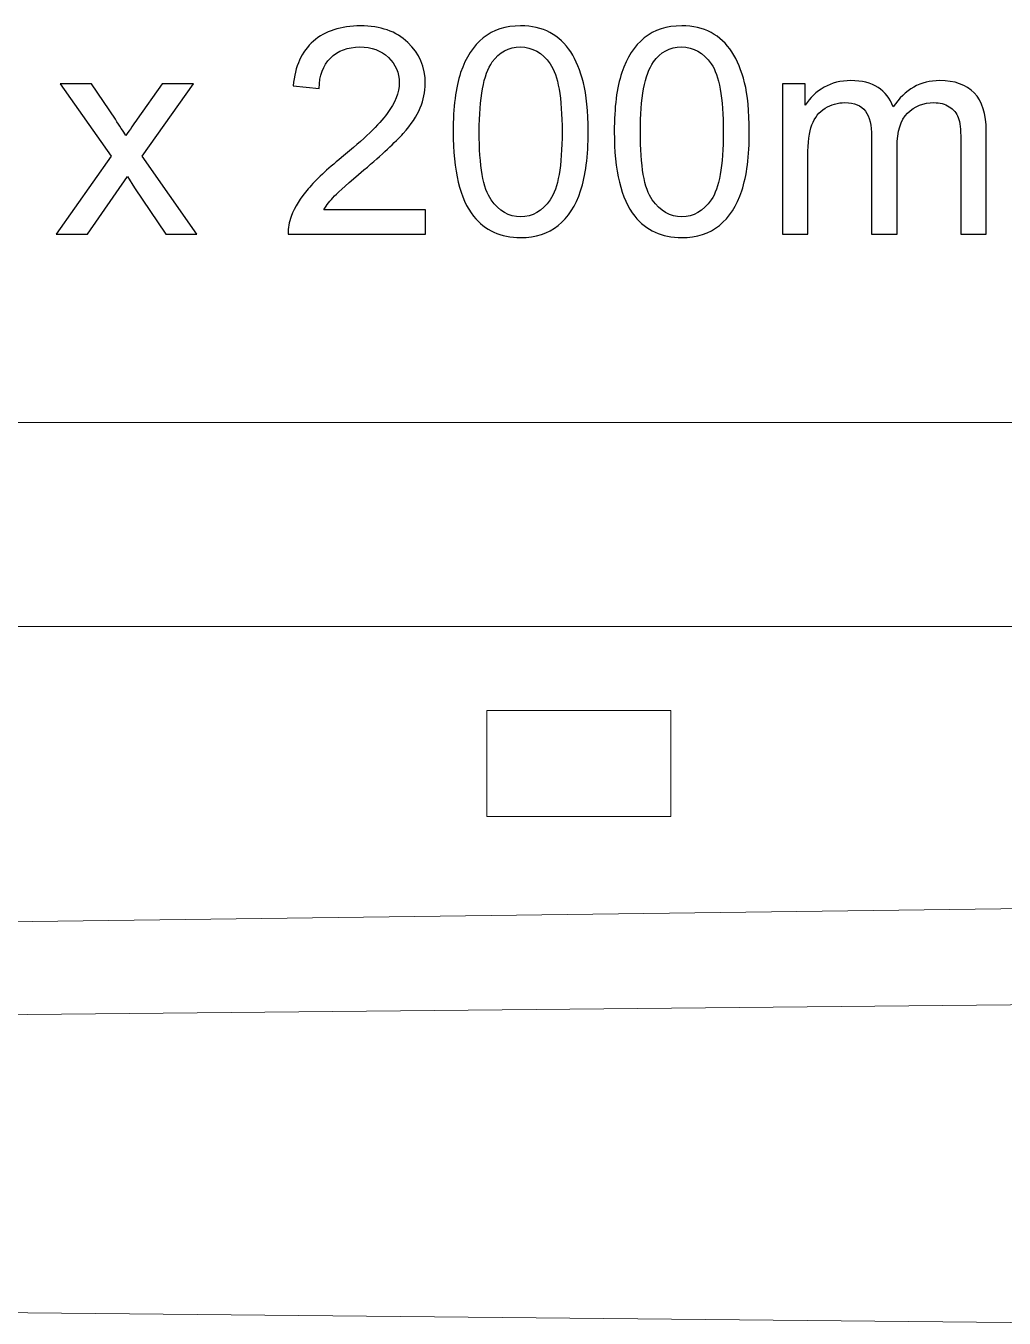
# Model space of a CAD drawing. Header units: centimetres. Extents: x -24 to 24.1, y -20.7 to 0.5.
# Drawn here: x -14.311 to -11.452, y -3.333 to 0.444 of the extents above; entities that cross this region are included whole.
import ezdxf

# ---------------------------------------------------------------- set-up
doc = ezdxf.new("R2010")
doc.units = ezdxf.units.CM
doc.header["$MEASUREMENT"] = 0
doc.layers.add('Layer 1', color=7, linetype='Continuous')

msp = doc.modelspace()

# ---------------------------------------------------------------- linework, layer by layer
at = {"layer": 'Layer 1', "color": 250, "lineweight": 9}
msp.add_lwpolyline([(-23.96322, -20.71493), (6.03678, -20.71493), (6.03678, -0.71493), (-23.96322, -0.71493), (-23.96322, -20.71493)], close=True, dxfattribs=at)
at = {"layer": 'Layer 1', "color": 250}
for points, knots in [([(-13.14319, -0.09332), (-13.14319, -0.09332), (-13.14319, -0.16444), (-13.14319, -0.16444), (-13.14319, -0.16444), (-13.14319, -0.16444), (-13.54452, -0.16444), (-13.54452, -0.16444), (-13.54452, -0.16444), (-13.54508, -0.14652), (-13.54212, -0.1293), (-13.53577, -0.11265), (-13.53577, -0.11265), (-13.52547, -0.08542), (-13.50896, -0.05847), (-13.48624, -0.03208), (-13.48624, -0.03208), (-13.46352, -0.00569), (-13.43106, 0.02479), (-13.38887, 0.05936), (-13.38887, 0.05936), (-13.32325, 0.11341), (-13.27866, 0.15617), (-13.25538, 0.18777), (-13.25538, 0.18777), (-13.23195, 0.21938), (-13.22024, 0.2493), (-13.22024, 0.27752), (-13.22024, 0.27752), (-13.22024, 0.30701), (-13.23083, 0.33185), (-13.25199, 0.35217), (-13.25199, 0.35217), (-13.27316, 0.37235), (-13.30082, 0.38251), (-13.33482, 0.38251), (-13.33482, 0.38251), (-13.37081, 0.38251), (-13.39959, 0.37178), (-13.42118, 0.35034), (-13.42118, 0.35034), (-13.44278, 0.32903), (-13.45364, 0.29939), (-13.45392, 0.26144), (-13.45392, 0.26144), (-13.45392, 0.26144), (-13.53012, 0.26906), (-13.53012, 0.26906), (-13.53012, 0.26906), (-13.5249, 0.32606), (-13.50515, 0.36953), (-13.471, 0.39944), (-13.471, 0.39944), (-13.43671, 0.42936), (-13.39085, 0.44432), (-13.33313, 0.44432), (-13.33313, 0.44432), (-13.27499, 0.44432), (-13.22885, 0.42823), (-13.19498, 0.39591), (-13.19498, 0.39591), (-13.16098, 0.3636), (-13.14404, 0.32352), (-13.14404, 0.27583), (-13.14404, 0.27583), (-13.14404, 0.25156), (-13.14898, 0.22771), (-13.159, 0.20428), (-13.159, 0.20428), (-13.16888, 0.18072), (-13.18539, 0.15602), (-13.20839, 0.13006), (-13.20839, 0.13006), (-13.23153, 0.10424), (-13.26977, 0.06854), (-13.32311, 0.02338), (-13.32311, 0.02338), (-13.36784, -0.01416), (-13.39663, -0.03956), (-13.40933, -0.05296), (-13.40933, -0.05296), (-13.42203, -0.06637), (-13.43247, -0.07977), (-13.4408, -0.09332), (-13.4408, -0.09332), (-13.4408, -0.09332), (-13.14319, -0.09332), (-13.14319, -0.09332)], [0, 0, 0, 0, 0.0434783, 0.0434783, 0.0434783, 0.0434783, 0.0869565, 0.0869565, 0.0869565, 0.0869565, 0.1304348, 0.1304348, 0.1304348, 0.1304348, 0.173913, 0.173913, 0.173913, 0.1739131, 0.2173913, 0.2173913, 0.2173913, 0.2173913, 0.2608696, 0.2608696, 0.2608696, 0.2608696, 0.3043478, 0.3043478, 0.3043478, 0.3043478, 0.3478261, 0.3478261, 0.3478261, 0.3478261, 0.3913043, 0.3913043, 0.3913043, 0.3913044, 0.4347826, 0.4347826, 0.4347826, 0.4347826, 0.4782609, 0.4782609, 0.4782609, 0.4782609, 0.5217391, 0.5217391, 0.5217391, 0.5217391, 0.5652174, 0.5652174, 0.5652174, 0.5652174, 0.6086957, 0.6086957, 0.6086957, 0.6086957, 0.6521739, 0.6521739, 0.6521739, 0.6521739, 0.6956522, 0.6956522, 0.6956522, 0.6956522, 0.7391304, 0.7391304, 0.7391304, 0.7391304, 0.7826087, 0.7826087, 0.7826087, 0.7826087, 0.826087, 0.826087, 0.826087, 0.826087, 0.8695652, 0.8695652, 0.8695652, 0.8695652, 0.9130435, 0.9130435, 0.9130435, 0.9130435, 1, 1, 1, 1]), ([(-13.06262, 0.13472), (-13.06262, 0.20626), (-13.05528, 0.26412), (-13.04061, 0.30786), (-13.04061, 0.30786), (-13.02579, 0.35175), (-13.00392, 0.38547), (-12.97485, 0.40904), (-12.97485, 0.40904), (-12.94592, 0.4326), (-12.90937, 0.44432), (-12.86535, 0.44432), (-12.86535, 0.44432), (-12.83289, 0.44432), (-12.80439, 0.43782), (-12.77969, 0.4247), (-12.77969, 0.4247), (-12.75514, 0.41158), (-12.73482, 0.39267), (-12.71901, 0.36797), (-12.71901, 0.36797), (-12.70321, 0.34342), (-12.69079, 0.31336), (-12.68176, 0.27795), (-12.68176, 0.27795), (-12.67259, 0.24253), (-12.66807, 0.19469), (-12.66807, 0.13472), (-12.66807, 0.13472), (-12.66807, 0.0636), (-12.67541, 0.00602), (-12.68994, -0.03772), (-12.68994, -0.03772), (-12.70448, -0.08161), (-12.72635, -0.11533), (-12.75542, -0.13904), (-12.75542, -0.13904), (-12.78435, -0.16275), (-12.82104, -0.1746), (-12.86535, -0.1746), (-12.86535, -0.1746), (-12.92362, -0.1746), (-12.96949, -0.15386), (-13.00279, -0.11223), (-13.00279, -0.11223), (-13.04272, -0.06143), (-13.06262, 0.02084), (-13.06262, 0.13472)], [0, 0, 0, 0, 0.0769231, 0.0769231, 0.0769231, 0.0769231, 0.1538462, 0.1538462, 0.1538462, 0.1538462, 0.2307692, 0.2307692, 0.2307692, 0.2307692, 0.3076923, 0.3076923, 0.3076923, 0.3076923, 0.3846154, 0.3846154, 0.3846154, 0.3846154, 0.4615385, 0.4615385, 0.4615385, 0.4615385, 0.5384615, 0.5384615, 0.5384615, 0.5384615, 0.6153846, 0.6153846, 0.6153846, 0.6153846, 0.6923077, 0.6923077, 0.6923077, 0.6923077, 0.7692308, 0.7692308, 0.7692308, 0.7692308, 0.8461538, 0.8461538, 0.8461538, 0.8461539, 1, 1, 1, 1]), ([(-12.59173, 0.13472), (-12.59173, 0.20626), (-12.58439, 0.26412), (-12.56972, 0.30786), (-12.56972, 0.30786), (-12.5549, 0.35175), (-12.53303, 0.38547), (-12.50396, 0.40904), (-12.50396, 0.40904), (-12.47503, 0.4326), (-12.43848, 0.44432), (-12.39446, 0.44432), (-12.39446, 0.44432), (-12.362, 0.44432), (-12.3335, 0.43782), (-12.3088, 0.4247), (-12.3088, 0.4247), (-12.28425, 0.41158), (-12.26393, 0.39267), (-12.24812, 0.36797), (-12.24812, 0.36797), (-12.23232, 0.34342), (-12.2199, 0.31336), (-12.21087, 0.27795), (-12.21087, 0.27795), (-12.2017, 0.24253), (-12.19718, 0.19469), (-12.19718, 0.13472), (-12.19718, 0.13472), (-12.19718, 0.0636), (-12.20452, 0.00602), (-12.21905, -0.03772), (-12.21905, -0.03772), (-12.23359, -0.08161), (-12.25546, -0.11533), (-12.28453, -0.13904), (-12.28453, -0.13904), (-12.31346, -0.16275), (-12.35015, -0.1746), (-12.39446, -0.1746), (-12.39446, -0.1746), (-12.45273, -0.1746), (-12.4986, -0.15386), (-12.5319, -0.11223), (-12.5319, -0.11223), (-12.57183, -0.06143), (-12.59173, 0.02084), (-12.59173, 0.13472)], [0, 0, 0, 0, 0.0769231, 0.0769231, 0.0769231, 0.0769231, 0.1538462, 0.1538462, 0.1538462, 0.1538462, 0.2307692, 0.2307692, 0.2307692, 0.2307692, 0.3076923, 0.3076923, 0.3076923, 0.3076923, 0.3846154, 0.3846154, 0.3846154, 0.3846154, 0.4615385, 0.4615385, 0.4615385, 0.4615385, 0.5384615, 0.5384615, 0.5384615, 0.5384615, 0.6153846, 0.6153846, 0.6153846, 0.6153846, 0.6923077, 0.6923077, 0.6923077, 0.6923077, 0.7692308, 0.7692308, 0.7692308, 0.7692308, 0.8461538, 0.8461538, 0.8461538, 0.8461539, 1, 1, 1, 1]), ([(-12.98642, 0.13443), (-12.98642, 0.03467), (-12.97485, -0.03165), (-12.95156, -0.06439), (-12.95156, -0.06439), (-12.92828, -0.09727), (-12.89949, -0.11364), (-12.86535, -0.11364), (-12.86535, -0.11364), (-12.8312, -0.11364), (-12.80241, -0.09713), (-12.77913, -0.06425), (-12.77913, -0.06425), (-12.75584, -0.03123), (-12.74427, 0.03495), (-12.74427, 0.13443), (-12.74427, 0.13443), (-12.74427, 0.2342), (-12.75584, 0.30052), (-12.77913, 0.33326), (-12.77913, 0.33326), (-12.80227, 0.36614), (-12.83134, 0.38251), (-12.86619, 0.38251), (-12.86619, 0.38251), (-12.90034, 0.38251), (-12.92772, 0.36797), (-12.94818, 0.33905), (-12.94818, 0.33905), (-12.97372, 0.30222), (-12.98642, 0.23392), (-12.98642, 0.13443)], [0, 0, 0, 0, 0.1111111, 0.1111111, 0.1111111, 0.1111111, 0.2222222, 0.2222222, 0.2222222, 0.2222222, 0.3333333, 0.3333333, 0.3333333, 0.3333333, 0.4444444, 0.4444444, 0.4444444, 0.4444445, 0.5555556, 0.5555556, 0.5555556, 0.5555556, 0.6666667, 0.6666667, 0.6666667, 0.6666667, 0.7777778, 0.7777778, 0.7777778, 0.7777778, 1, 1, 1, 1]), ([(-12.51553, 0.13443), (-12.51553, 0.03467), (-12.50396, -0.03165), (-12.48067, -0.06439), (-12.48067, -0.06439), (-12.45739, -0.09727), (-12.4286, -0.11364), (-12.39446, -0.11364), (-12.39446, -0.11364), (-12.36031, -0.11364), (-12.33152, -0.09713), (-12.30824, -0.06425), (-12.30824, -0.06425), (-12.28495, -0.03123), (-12.27338, 0.03495), (-12.27338, 0.13443), (-12.27338, 0.13443), (-12.27338, 0.2342), (-12.28495, 0.30052), (-12.30824, 0.33326), (-12.30824, 0.33326), (-12.33138, 0.36614), (-12.36045, 0.38251), (-12.3953, 0.38251), (-12.3953, 0.38251), (-12.42945, 0.38251), (-12.45683, 0.36797), (-12.47729, 0.33905), (-12.47729, 0.33905), (-12.50283, 0.30222), (-12.51553, 0.23392), (-12.51553, 0.13443)], [0, 0, 0, 0, 0.1111111, 0.1111111, 0.1111111, 0.1111111, 0.2222222, 0.2222222, 0.2222222, 0.2222222, 0.3333333, 0.3333333, 0.3333333, 0.3333333, 0.4444444, 0.4444444, 0.4444444, 0.4444445, 0.5555556, 0.5555556, 0.5555556, 0.5555556, 0.6666667, 0.6666667, 0.6666667, 0.6666667, 0.7777778, 0.7777778, 0.7777778, 0.7777778, 1, 1, 1, 1]), ([(-14.22256, -0.16444), (-14.22256, -0.16444), (-14.06212, 0.06317), (-14.06212, 0.06317), (-14.06212, 0.06317), (-14.06212, 0.06317), (-14.21071, 0.27498), (-14.21071, 0.27498), (-14.21071, 0.27498), (-14.21071, 0.27498), (-14.11913, 0.27498), (-14.11913, 0.27498), (-14.11913, 0.27498), (-14.11913, 0.27498), (-14.0497, 0.17126), (-14.0497, 0.17126), (-14.0497, 0.17126), (-14.03686, 0.15179), (-14.0267, 0.13599), (-14.0195, 0.12357), (-14.0195, 0.12357), (-14.00694, 0.14121), (-13.99579, 0.15715), (-13.98577, 0.17141), (-13.98577, 0.17141), (-13.98577, 0.17141), (-13.91268, 0.27498), (-13.91268, 0.27498), (-13.91268, 0.27498), (-13.91268, 0.27498), (-13.82166, 0.27498), (-13.82166, 0.27498), (-13.82166, 0.27498), (-13.82166, 0.27498), (-13.9711, 0.06317), (-13.9711, 0.06317), (-13.9711, 0.06317), (-13.9711, 0.06317), (-13.81193, -0.16444), (-13.81193, -0.16444), (-13.81193, -0.16444), (-13.81193, -0.16444), (-13.90252, -0.16444), (-13.90252, -0.16444), (-13.90252, -0.16444), (-13.90252, -0.16444), (-13.99339, -0.02897), (-13.99339, -0.02897), (-13.99339, -0.02897), (-13.99339, -0.02897), (-14.01414, 0.00362), (-14.01414, 0.00362), (-14.01414, 0.00362), (-14.01414, 0.00362), (-14.13154, -0.16444), (-14.13154, -0.16444), (-14.13154, -0.16444), (-14.13154, -0.16444), (-14.22256, -0.16444), (-14.22256, -0.16444)], [0, 0, 0, 0, 0.0625, 0.0625, 0.0625, 0.0625, 0.125, 0.125, 0.125, 0.125, 0.1875, 0.1875, 0.1875, 0.1875, 0.25, 0.25, 0.25, 0.25, 0.3125, 0.3125, 0.3125, 0.3125, 0.375, 0.375, 0.375, 0.375, 0.4375, 0.4375, 0.4375, 0.4375, 0.5, 0.5, 0.5, 0.5, 0.5625, 0.5625, 0.5625, 0.5625, 0.625, 0.625, 0.625, 0.625, 0.6875, 0.6875, 0.6875, 0.6875, 0.75, 0.75, 0.75, 0.75, 0.8125, 0.8125, 0.8125, 0.8125, 0.875, 0.875, 0.875, 0.875, 1, 1, 1, 1]), ([(-12.10052, -0.16444), (-12.10052, -0.16444), (-12.10052, 0.27498), (-12.10052, 0.27498), (-12.10052, 0.27498), (-12.10052, 0.27498), (-12.03363, 0.27498), (-12.03363, 0.27498), (-12.03363, 0.27498), (-12.03363, 0.27498), (-12.03363, 0.21289), (-12.03363, 0.21289), (-12.03363, 0.21289), (-12.01995, 0.23434), (-12.0016, 0.2517), (-11.97874, 0.26468), (-11.97874, 0.26468), (-11.95588, 0.2778), (-11.92992, 0.2843), (-11.90071, 0.2843), (-11.90071, 0.2843), (-11.86825, 0.2843), (-11.84158, 0.27752), (-11.82084, 0.26412), (-11.82084, 0.26412), (-11.80009, 0.25057), (-11.78542, 0.2318), (-11.77695, 0.20753), (-11.77695, 0.20753), (-11.74196, 0.25875), (-11.69666, 0.2843), (-11.64078, 0.2843), (-11.64078, 0.2843), (-11.59703, 0.2843), (-11.56331, 0.2723), (-11.53988, 0.24817), (-11.53988, 0.24817), (-11.51632, 0.22404), (-11.50446, 0.18693), (-11.50446, 0.13683), (-11.50446, 0.13683), (-11.50446, 0.13683), (-11.50446, -0.16444), (-11.50446, -0.16444), (-11.50446, -0.16444), (-11.50446, -0.16444), (-11.57897, -0.16444), (-11.57897, -0.16444), (-11.57897, -0.16444), (-11.57897, -0.16444), (-11.57897, 0.11214), (-11.57897, 0.11214), (-11.57897, 0.11214), (-11.57897, 0.14177), (-11.58151, 0.16322), (-11.58631, 0.17634), (-11.58631, 0.17634), (-11.59111, 0.18947), (-11.59986, 0.19991), (-11.6127, 0.20795), (-11.6127, 0.20795), (-11.6254, 0.216), (-11.64035, 0.21995), (-11.65743, 0.21995), (-11.65743, 0.21995), (-11.68847, 0.21995), (-11.71416, 0.20965), (-11.73462, 0.18919), (-11.73462, 0.18919), (-11.75508, 0.16858), (-11.76524, 0.1357), (-11.76524, 0.09055), (-11.76524, 0.09055), (-11.76524, 0.09055), (-11.76524, -0.16444), (-11.76524, -0.16444), (-11.76524, -0.16444), (-11.76524, -0.16444), (-11.83975, -0.16444), (-11.83975, -0.16444), (-11.83975, -0.16444), (-11.83975, -0.16444), (-11.83975, 0.12075), (-11.83975, 0.12075), (-11.83975, 0.12075), (-11.83975, 0.15377), (-11.84581, 0.1786), (-11.85795, 0.19511), (-11.85795, 0.19511), (-11.87008, 0.21162), (-11.88998, 0.21995), (-11.9175, 0.21995), (-11.9175, 0.21995), (-11.93838, 0.21995), (-11.95771, 0.21444), (-11.97549, 0.20344), (-11.97549, 0.20344), (-11.99327, 0.19243), (-12.00612, 0.17634), (-12.01416, 0.15504), (-12.01416, 0.15504), (-12.02206, 0.13387), (-12.02601, 0.10325), (-12.02601, 0.06331), (-12.02601, 0.06331), (-12.02601, 0.06331), (-12.02601, -0.16444), (-12.02601, -0.16444), (-12.02601, -0.16444), (-12.02601, -0.16444), (-12.10052, -0.16444), (-12.10052, -0.16444)], [0, 0, 0, 0, 0.0344828, 0.0344828, 0.0344828, 0.0344828, 0.0689655, 0.0689655, 0.0689655, 0.0689655, 0.1034483, 0.1034483, 0.1034483, 0.1034483, 0.137931, 0.137931, 0.137931, 0.137931, 0.1724138, 0.1724138, 0.1724138, 0.1724138, 0.2068966, 0.2068966, 0.2068966, 0.2068966, 0.2413793, 0.2413793, 0.2413793, 0.2413793, 0.2758621, 0.2758621, 0.2758621, 0.2758621, 0.3103448, 0.3103448, 0.3103448, 0.3103448, 0.3448276, 0.3448276, 0.3448276, 0.3448276, 0.3793103, 0.3793103, 0.3793103, 0.3793104, 0.4137931, 0.4137931, 0.4137931, 0.4137931, 0.4482759, 0.4482759, 0.4482759, 0.4482759, 0.4827586, 0.4827586, 0.4827586, 0.4827586, 0.5172414, 0.5172414, 0.5172414, 0.5172414, 0.5517241, 0.5517241, 0.5517241, 0.5517241, 0.5862069, 0.5862069, 0.5862069, 0.5862069, 0.6206897, 0.6206897, 0.6206897, 0.6206897, 0.6551724, 0.6551724, 0.6551724, 0.6551724, 0.6896552, 0.6896552, 0.6896552, 0.6896552, 0.7241379, 0.7241379, 0.7241379, 0.7241379, 0.7586207, 0.7586207, 0.7586207, 0.7586207, 0.7931034, 0.7931034, 0.7931034, 0.7931035, 0.8275862, 0.8275862, 0.8275862, 0.8275862, 0.862069, 0.862069, 0.862069, 0.862069, 0.8965517, 0.8965517, 0.8965517, 0.8965517, 0.9310345, 0.9310345, 0.9310345, 0.9310345, 1, 1, 1, 1])]:
    msp.add_open_spline(points, degree=3, knots=knots, dxfattribs=at)
at = {"layer": 'Layer 1', "color": 3, "lineweight": 9}
for points, knots in [([(-21.1244, -1.38739), (-21.1244, -1.38739), (-21.1144, -1.38739), (-21.1144, -1.38739), (-21.1144, -1.38739), (-21.1144, -1.38739), (-18.23337, -1.32207), (-18.23337, -1.32207), (-18.23337, -1.32207), (-18.111, -1.3193), (-17.99089, -1.28848), (-17.88231, -1.23198), (-17.88231, -1.23198), (-17.71188, -1.14334), (-17.50931, -1.14165), (-17.33743, -1.22746), (-17.33743, -1.22746), (-17.22646, -1.28285), (-17.10414, -1.31169), (-16.98012, -1.31169), (-16.98012, -1.31169), (-16.98012, -1.31169), (-9.60558, -1.31169), (-9.60558, -1.31169), (-9.60558, -1.31169), (-9.3857, -1.31169), (-9.20704, -1.48916), (-9.20559, -1.70904), (-9.20559, -1.70904), (-9.20415, -1.92894), (-9.38045, -2.10876), (-9.60032, -2.11165), (-9.60032, -2.11165), (-9.60032, -2.11165), (-16.97422, -2.20862), (-16.97422, -2.20862), (-16.97422, -2.20862), (-17.09823, -2.21025), (-17.22017, -2.2407), (-17.33039, -2.29754), (-17.33039, -2.29754), (-17.33039, -2.29754), (-17.32464, -2.30388), (-17.32464, -2.30388), (-17.32464, -2.30388), (-17.49624, -2.39026), (-17.69882, -2.38921), (-17.86953, -2.30111), (-17.86953, -2.30111), (-17.86953, -2.30111), (-17.87528, -2.30016), (-17.87528, -2.30016), (-17.87528, -2.30016), (-17.9846, -2.24511), (-18.1051, -2.21588), (-18.2275, -2.21471), (-18.2275, -2.21471), (-18.2275, -2.21471), (-21.10914, -2.18727), (-21.10914, -2.18727), (-21.10914, -2.18727), (-21.10914, -2.18727), (-21.11914, -2.18727), (-21.11914, -2.18727), (-21.11914, -2.18727), (-21.33754, -2.1852), (-21.51389, -2.00833), (-21.51533, -1.78993), (-21.51533, -1.78993), (-21.51676, -1.57153), (-21.34275, -1.39235), (-21.1244, -1.38739)], [0, 0, 0, 0, 0.0526316, 0.0526316, 0.0526316, 0.0526316, 0.1052632, 0.1052632, 0.1052632, 0.1052632, 0.1578947, 0.1578947, 0.1578947, 0.1578947, 0.2105263, 0.2105263, 0.2105263, 0.2105263, 0.2631579, 0.2631579, 0.2631579, 0.2631579, 0.3157895, 0.3157895, 0.3157895, 0.3157895, 0.3684211, 0.3684211, 0.3684211, 0.3684211, 0.4210526, 0.4210526, 0.4210526, 0.4210526, 0.4736842, 0.4736842, 0.4736842, 0.4736842, 0.5263158, 0.5263158, 0.5263158, 0.5263158, 0.5789474, 0.5789474, 0.5789474, 0.5789474, 0.6315789, 0.6315789, 0.6315789, 0.631579, 0.6842105, 0.6842105, 0.6842105, 0.6842105, 0.7368421, 0.7368421, 0.7368421, 0.7368421, 0.7894737, 0.7894737, 0.7894737, 0.7894737, 0.8421053, 0.8421053, 0.8421053, 0.8421053, 0.8947368, 0.8947368, 0.8947368, 0.8947369, 1, 1, 1, 1]), ([(-10.20707, -2.33619), (-9.95517, -2.2209), (-9.65708, -2.29302), (-9.48578, -2.51073), (-9.48578, -2.51073), (-9.31448, -2.72846), (-9.31451, -3.03516), (-9.48585, -3.25284), (-9.48585, -3.25284), (-9.6572, -3.47053), (-9.9553, -3.54262), (-10.20716, -3.42727), (-10.20716, -3.42727), (-10.30926, -3.38051), (-10.43006, -3.35566), (-10.54234, -3.35455), (-10.54234, -3.35455), (-10.54234, -3.35455), (-17.9713, -3.2809), (-17.9713, -3.2809), (-17.9713, -3.2809), (-18.19066, -3.27873), (-18.36735, -3.10027), (-18.36733, -2.88088), (-18.36733, -2.88088), (-18.3673, -2.6615), (-18.1906, -2.48308), (-17.97123, -2.48094), (-17.97123, -2.48094), (-17.97123, -2.48094), (-10.54225, -2.40865), (-10.54225, -2.40865), (-10.54225, -2.40865), (-10.42997, -2.40756), (-10.30917, -2.38293), (-10.20707, -2.33619)], [0, 0, 0, 0, 0.1, 0.1, 0.1, 0.1, 0.2, 0.2, 0.2, 0.2, 0.3, 0.3, 0.3, 0.3, 0.4, 0.4, 0.4, 0.4, 0.5, 0.5, 0.5, 0.5, 0.6, 0.6, 0.6, 0.6, 0.7, 0.7, 0.7, 0.7, 0.8, 0.8, 0.8, 0.8, 1, 1, 1, 1])]:
    msp.add_open_spline(points, degree=3, knots=knots, dxfattribs=at)
at = {"layer": 'Layer 1', "color": 1, "lineweight": 9}
msp.add_open_spline([(-12.42662, -1.5567), (-12.42662, -1.5567), (-12.96395, -1.5567), (-12.96395, -1.5567), (-12.96395, -1.5567), (-12.96395, -1.5567), (-12.96395, -1.86666), (-12.96395, -1.86666), (-12.96395, -1.86666), (-12.96395, -1.86666), (-12.42662, -1.86666), (-12.42662, -1.86666), (-12.42662, -1.86666), (-12.42662, -1.86666), (-12.42662, -1.5567), (-12.42662, -1.5567)], degree=3, knots=[0, 0, 0, 0, 0.2, 0.2, 0.2, 0.2, 0.4, 0.4, 0.4, 0.4, 0.6, 0.6, 0.6, 0.6, 1, 1, 1, 1], dxfattribs=at)

doc.saveas('drawing.dxf')
